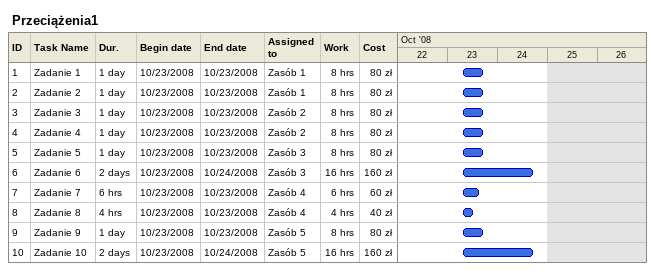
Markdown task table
Przeciążenia1

| ID | Task | Duration | Start | Finish | Resources | Work (h) | Cost (zł) |
|---|---|---|---|---|---|---|---|
| 1 | Zadanie 1 | 1d | 2008-10-23 | 2008-10-23 | Zasób 1 | 8 | 80 |
| 2 | Zadanie 2 | 1d | 2008-10-23 | 2008-10-23 | Zasób 1 | 8 | 80 |
| 3 | Zadanie 3 | 1d | 2008-10-23 | 2008-10-23 | Zasób 2 | 8 | 80 |
| 4 | Zadanie 4 | 1d | 2008-10-23 | 2008-10-23 | Zasób 2 | 8 | 80 |
| 5 | Zadanie 5 | 1d | 2008-10-23 | 2008-10-23 | Zasób 3 | 8 | 80 |
| 6 | Zadanie 6 | 2d | 2008-10-23 | 2008-10-24 | Zasób 3 | 16 | 160 |
| 7 | Zadanie 7 | 6h | 2008-10-23 | 2008-10-23 | Zasób 4 | 6 | 60 |
| 8 | Zadanie 8 | 4h | 2008-10-23 | 2008-10-23 | Zasób 4 | 4 | 40 |
| 9 | Zadanie 9 | 1d | 2008-10-23 | 2008-10-23 | Zasób 5 | 8 | 80 |
| 10 | Zadanie 10 | 2d | 2008-10-23 | 2008-10-24 | Zasób 5 | 16 | 160 |
